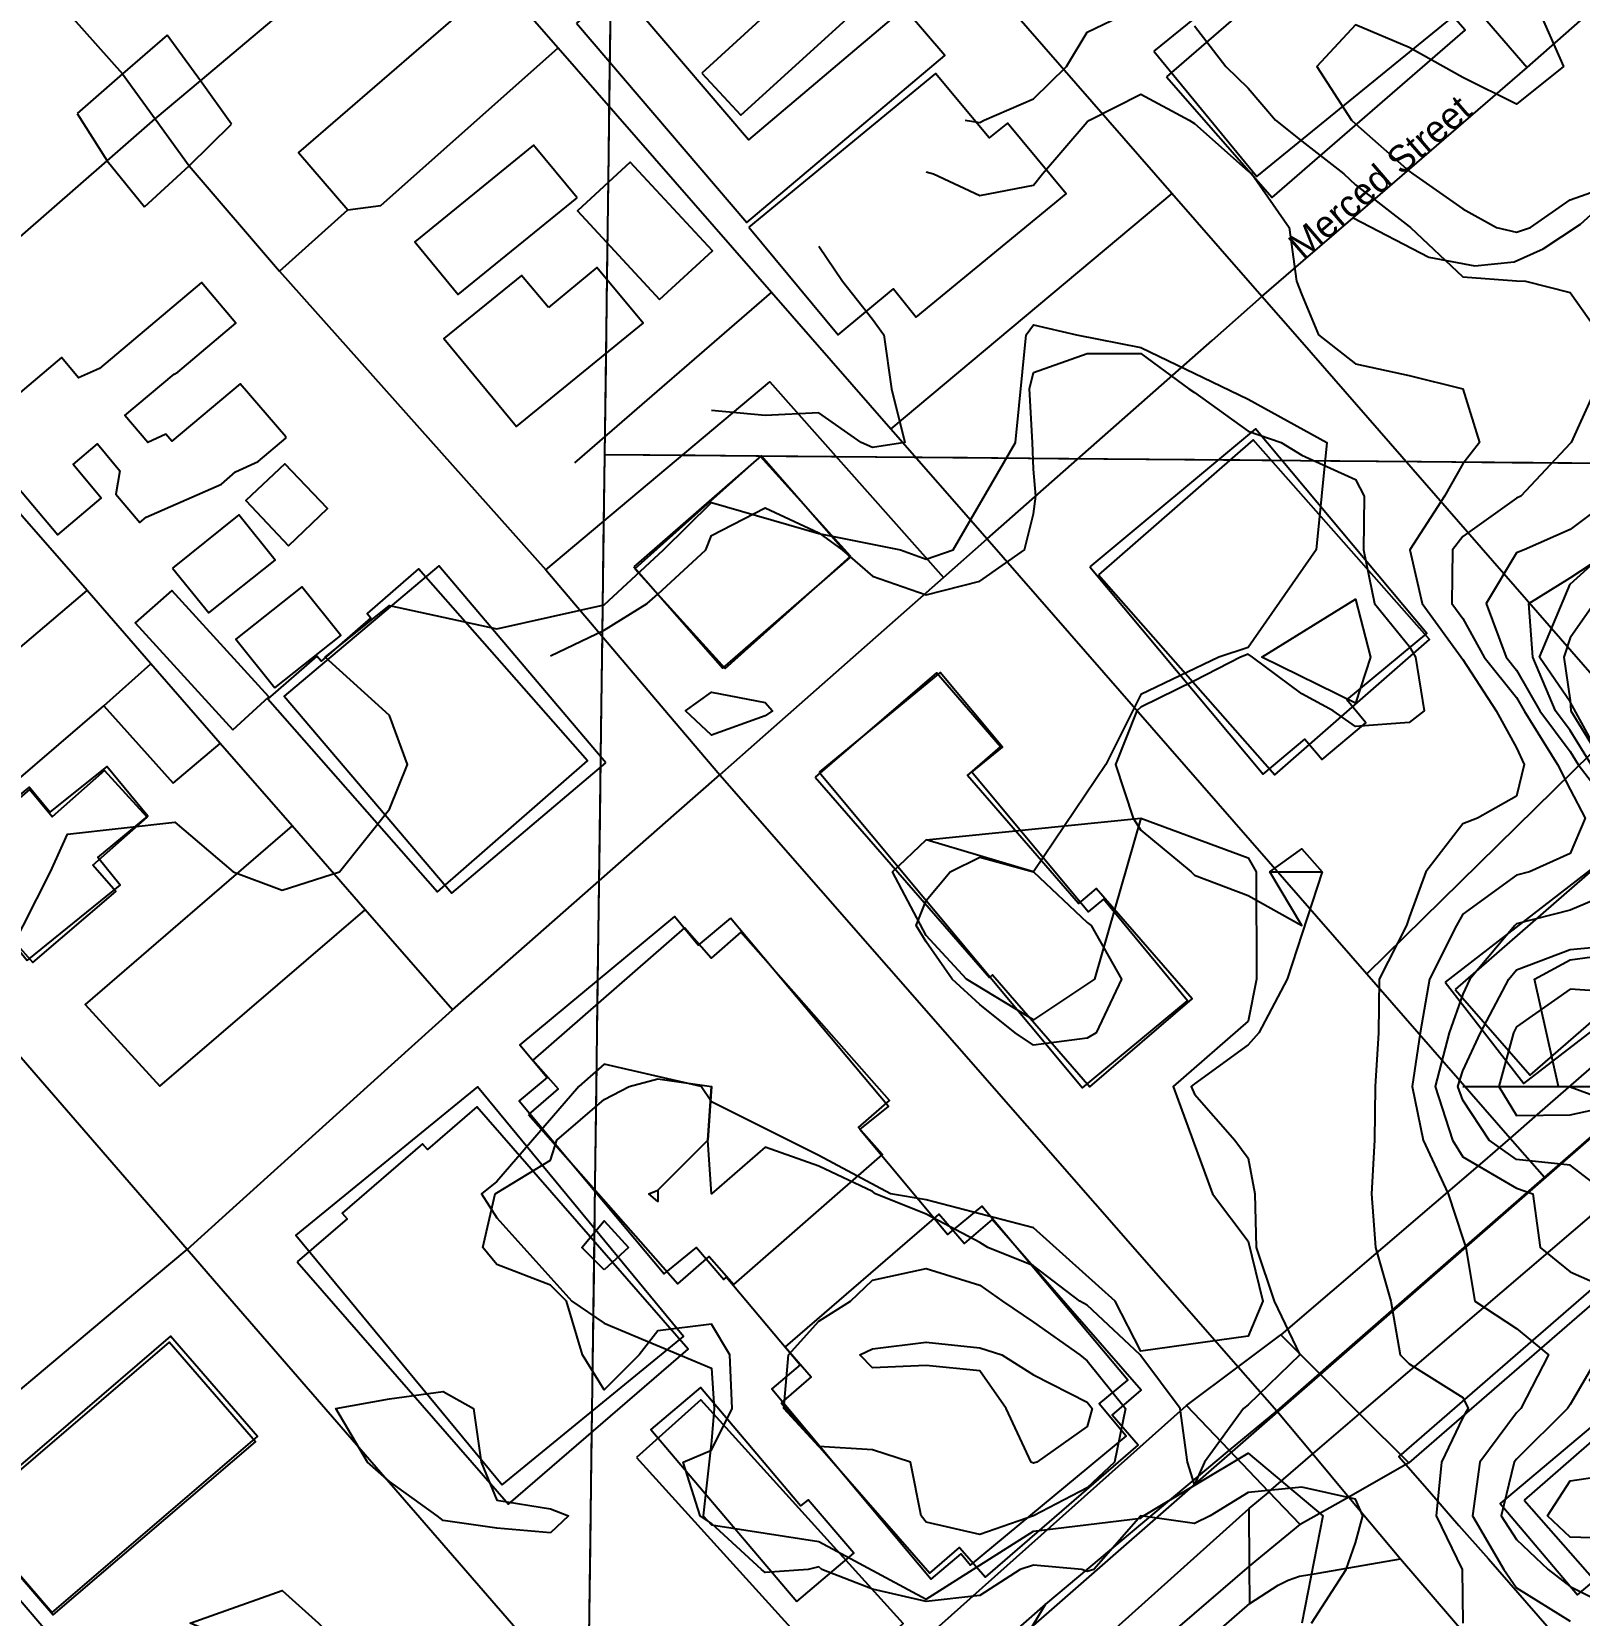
# Model space of a CAD drawing. Header units: metres. Extents: x 5999505 to 6749006, y 1851910 to 2460485.
# Drawn here: x 6329697 to 6330562, y 2152658 to 2153543 of the extents above; entities that cross this region are included whole.
import ezdxf

# ---------------------------------------------------------------- set-up
doc = ezdxf.new("R2010")
doc.units = ezdxf.units.M
for name, color, linetype in [('ADJOINING_PARCELS', 241, 'Continuous'), ('BUILDINGS', 9, 'Continuous'), ('CL_LOCAL', 4, 'Continuous'), ('CL_MAJOR', 2, 'Continuous'), ('CL_TRAIL', 6, 'Continuous'), ('CONTOUR_1FT', 251, 'Continuous'), ('CONTOUR_INDEX', 150, 'Continuous'), ('CONTOUR_MAJOR', 92, 'Continuous'), ('PLSS_QQ', 8, 'Continuous'), ('PLSS_QQ_3D', 7, 'Continuous'), ('PLSS_SECTION', 7, 'Continuous'), ('PLSS_SECTION_3D', 7, 'Continuous'), ('RAILROAD', 5, 'Continuous'), ('ROAD_LABELS', 3, 'Continuous')]:
    doc.layers.add(name, color=color, linetype=linetype)

msp = doc.modelspace()

# ---------------------------------------------------------------- linework, layer by layer
at = {"layer": 'ADJOINING_PARCELS'}
msp.add_lwpolyline([(6330574.1505, 2152844.8713), (6330460.9685, 2152746.5907), (6330478.2423, 2152726.9708), (6330494.643, 2152708.0862), (6330511.1918, 2152689.3825), (6330527.5941, 2152670.6799), (6330543.9949, 2152651.7954), (6330560.5437, 2152633.0917), (6330576.9461, 2152614.3892)], dxfattribs=at)
at = {"layer": 'BUILDINGS'}
for points in [[(6330324.1362, 2153531.9319), (6330381.578, 2153461.9215), (6330493.0846, 2153552.752), (6330435.9357, 2153622.7598), (6330324.1362, 2153531.9319)], [(6330331.1985, 2153517.7477), (6330390.2428, 2153450.1998), (6330498.1085, 2153543.6816), (6330439.0348, 2153611.2296), (6330331.1985, 2153517.7477)], [(6330071.4565, 2153519.8115), (6330093.2395, 2153496.3314), (6330172.9506, 2153568.8546), (6330151.1706, 2153592.6986), (6330071.4565, 2153519.8115)], [(6330001.3622, 2153547.6941), (6330096.5541, 2153436.2318), (6330207.2037, 2153529.6168), (6330184.5656, 2153556.0164), (6330097.5206, 2153482.4614), (6330024.9667, 2153567.5239), (6330001.3622, 2153547.6941)], [(6330097.7052, 2153433.6739), (6330147.6095, 2153373.555), (6330178.5869, 2153399.1494), (6330191.35, 2153383.3892), (6330275.1332, 2153452.2384), (6330242.3479, 2153491.8281), (6330232.0242, 2153483.5393), (6330202.1389, 2153519.4644), (6330097.7052, 2153433.6739)], [(6330001.7309, 2153450.119), (6329977.3589, 2153479.4457), (6329910.9849, 2153425.3811), (6329935.3568, 2153396.0544), (6330001.7309, 2153450.119)], [(6330047.853, 2153393.3078), (6330077.3775, 2153420.3704), (6330031.4884, 2153469.8982), (6330001.964, 2153442.8356), (6330047.853, 2153393.3078)], [(6329985.6955, 2153388.7224), (6329970.6065, 2153406.6863), (6329927.242, 2153371.3641), (6329967.8601, 2153322.2436), (6330038.6592, 2153379.9127), (6330012.8371, 2153411.0716), (6329985.6955, 2153388.7224)], [(6330288.3638, 2153243.8789), (6330385.2801, 2153128.0346), (6330408.5887, 2153147.5031), (6330418.165, 2153136.1381), (6330442.6545, 2153156.6891), (6330431.9182, 2153169.5199), (6330476.7623, 2153206.6511), (6330381.006, 2153321.0293), (6330288.3638, 2153243.8789)], [(6330293.2198, 2153239.3245), (6330391.6645, 2153127.6181), (6330478.14, 2153203.1447), (6330379.6955, 2153314.8872), (6330293.2198, 2153239.3245)], [(6330033.3781, 2153243.8287), (6330083.135, 2153187.1332), (6330154.3502, 2153249.0588), (6330104.5643, 2153305.7908), (6330033.3781, 2153243.8287)], [(6330034.0135, 2153242.6948), (6330084.5399, 2153186.9396), (6330154.5021, 2153249.7129), (6330104.2686, 2153305.4656), (6330034.0135, 2153242.6948)], [(6329840.4339, 2153255.5753), (6329862.2897, 2153276.5115), (6329838.4678, 2153301.4649), (6329816.6149, 2153280.8926), (6329840.4339, 2153255.5753)], [(6329775.573, 2153243.003), (6329795.879, 2153218.0786), (6329833.0429, 2153247.6265), (6329812.7399, 2153272.9149), (6329775.573, 2153243.003)], [(6329828.8285, 2153170.0041), (6329923.6415, 2153062.258), (6330007.5203, 2153135.4017), (6329913.1138, 2153242.7073), (6329884.4555, 2153217.6765), (6329886.5166, 2153215.3295), (6329858.7438, 2153191.0924), (6329856.2471, 2153193.9164), (6329828.8285, 2153170.0041)], [(6330017.8844, 2153134.3333), (6329924.4377, 2153244.3252), (6329837.983, 2153171.4942), (6329931.7227, 2153061.4997), (6330017.8844, 2153134.3333)], [(6329832.748, 2153176.2703), (6329869.6159, 2153205.4566), (6329847.8629, 2153232.5774), (6329810.995, 2153203.3911), (6329832.748, 2153176.2703)], [(6329809.406, 2153152.7978), (6329829.483, 2153171.2002), (6329775.178, 2153230.6277), (6329754.811, 2153212.5918), (6329809.406, 2153152.7978)], [(6330134.8803, 2153126.3438), (6330232.2087, 2153014.3184), (6330233.95, 2153015.8332), (6330288.4055, 2152953.165), (6330345.4801, 2153002.3192), (6330291.7791, 2153064.1072), (6330282.011, 2153055.7046), (6330219.8633, 2153127.2102), (6330238.4849, 2153143.2584), (6330202.5492, 2153184.6216), (6330134.8803, 2153126.3438)], [(6330137.0997, 2153128.9833), (6330284.2111, 2152952.6534), (6330342.9226, 2153001.3208), (6330295.9202, 2153058.1387), (6330287.3633, 2153050.9276), (6330222.3688, 2153129.01), (6330239.4796, 2153143.0682), (6330204.6609, 2153184.8591), (6330137.0997, 2153128.9833)], [(6329694.3575, 2153023.7713), (6329746.2769, 2153065.9401), (6329733.8039, 2153081.334), (6329761.831, 2153104.4038), (6329738.9119, 2153132.2624), (6329707.0548, 2153106.6757), (6329695.4488, 2153120.6062), (6329647.3655, 2153081.6825), (6329694.3575, 2153023.7713)], [(6329647.9556, 2153078.6194), (6329697.6018, 2153022.7616), (6329743.9032, 2153062.3553), (6329731.1607, 2153077.0597), (6329761.4462, 2153103.9337), (6329737.5156, 2153129.9438), (6329708.3813, 2153104.0798), (6329695.6733, 2153119.4029), (6329647.9556, 2153078.6194)], [(6330486.8822, 2153011.7881), (6330530.955, 2152954.9945), (6330630.0375, 2153031.3646), (6330585.6716, 2153088.1605), (6330486.8822, 2153011.7881)], [(6330492.4735, 2153007.5553), (6330534.4809, 2152959.7349), (6330619.9217, 2153034.1418), (6330577.9142, 2153081.9621), (6330492.4735, 2153007.5553)], [(6330087.4945, 2153047.4747), (6330069.4955, 2153032.3317), (6330056.1493, 2153048.4608), (6329969.7034, 2152976.7216), (6329985.0827, 2152958.3913), (6329969.4456, 2152945.4134), (6330050.4022, 2152848.6312), (6330068.3983, 2152863.4101), (6330083.7807, 2152845.4439), (6330085.2577, 2152846.888), (6330126.4628, 2152797.763), (6330110.5297, 2152784.4233), (6330199.6136, 2152678.1088), (6330216.4317, 2152692.1694), (6330221.6548, 2152685.9372), (6330308.69, 2152758.0363), (6330293.6004, 2152776.0001), (6330309.5334, 2152789.3398), (6330227.9927, 2152886.4901), (6330208.8158, 2152870.6285), (6330159.7774, 2152929.2839), (6330175.7074, 2152942.2595), (6330087.4945, 2153047.4747)], [(6329974.6564, 2152937.6885), (6330058.005, 2152843.1439), (6330075.566, 2152858.4726), (6330089.3558, 2152842.8131), (6330172.3509, 2152915.382), (6330159.0542, 2152930.4184), (6330176.3203, 2152945.5311), (6330093.2617, 2153039.7089), (6330076.6743, 2153025.1732), (6330061.7521, 2153042.0798), (6329977.0746, 2152968.0324), (6329991.1255, 2152952.0795), (6329974.6564, 2152937.6885)], [(6329959.766, 2152730.6891), (6330061.2487, 2152813.5908), (6329946.0684, 2152953.2514), (6329844.5858, 2152870.3501), (6329959.766, 2152730.6891)], [(6329845.3131, 2152855.4899), (6329963.4863, 2152719.8818), (6330063.8279, 2152806.5429), (6329945.7416, 2152942.0406), (6329918.0595, 2152918.1668), (6329915.3601, 2152921.2837), (6329870.5013, 2152882.5152), (6329873.143, 2152879.508), (6329845.3131, 2152855.4899)], [(6330774.7786, 2152851.416), (6330730.6663, 2152903.4766), (6330632.7049, 2152820.9077), (6330621.0953, 2152834.4737), (6330567.6879, 2152789.403), (6330581.0376, 2152773.6382), (6330517.5991, 2152720.2762), (6330560.8412, 2152669.3146), (6330639.6236, 2152735.6574), (6330665.746, 2152705.2248), (6330689.3507, 2152725.0551), (6330662.3583, 2152756.5871), (6330774.7786, 2152851.416)], [(6330531.0935, 2152722.1313), (6330574.611, 2152672.5875), (6330646.6243, 2152735.3451), (6330672.2587, 2152706.1543), (6330697.4044, 2152728.0837), (6330670.7537, 2152758.4114), (6330776.9429, 2152850.925), (6330734.4413, 2152899.2952), (6330531.0935, 2152722.1313)], [(6330115.7989, 2152776.6616), (6330198.9376, 2152681.4275), (6330215.5533, 2152695.8174), (6330230.0676, 2152679.169), (6330315.3585, 2152752.9573), (6330300.7862, 2152769.6789), (6330316.9293, 2152783.6359), (6330233.6754, 2152879.1255), (6330218.1224, 2152865.6734), (6330203.8405, 2152882.065), (6330118.0187, 2152807.8445), (6330132.5619, 2152791.1595), (6330115.7989, 2152776.6616)], [(6329659.8473, 2152715.5026), (6329708.3786, 2152659.3991), (6329823.0587, 2152757.7736), (6329774.5567, 2152813.8766), (6329659.8473, 2152715.5026)], [(6329660.7421, 2152713.8569), (6329708.9248, 2152658.1204), (6329821.9497, 2152754.7609), (6329773.767, 2152810.4972), (6329660.7421, 2152713.8569)], [(6330124.4964, 2152665.6201), (6330156.3656, 2152692.6635), (6330130.8238, 2152722.3637), (6330126.6948, 2152719.121), (6330070.6841, 2152785.1153), (6330042.947, 2152761.6788), (6330124.4964, 2152665.6201)], [(6330034.9659, 2152746.1257), (6330148.2169, 2152621.1171), (6330183.9381, 2152653.3351), (6330070.9797, 2152778.3047), (6330034.9659, 2152746.1257)]]:
    msp.add_lwpolyline(points, close=True, dxfattribs=at)
msp.add_lwpolyline([(6329663.3836, 2153318.5631), (6329711.5562, 2153261.7344), (6329735.7532, 2153282.2872), (6329720.0843, 2153300.9841), (6329733.6582, 2153312.5226), (6329746.1342, 2153297.4927), (6329743.9751, 2153284.4038), (6329757.3241, 2153268.6386), (6329760.8641, 2153271.522), (6329802.9189, 2153290.1074), (6329810.8869, 2153296.9591), (6329823.5338, 2153302.6801), (6329838.8777, 2153315.6604), (6329838.8837, 2153316.3885), (6329813.3428, 2153346.089), (6329775.279, 2153314), (6329771.7961, 2153318.0335), (6329761.7951, 2153313.383), (6329749.0262, 2153328.4152), (6329776.467, 2153351.4899), (6329778.527, 2153352.5651), (6329810.9848, 2153379.9673), (6329791.8329, 2153402.6978), (6329734.8853, 2153354.7452), (6329723.1204, 2153349.381), (6329713.5444, 2153360.7463), (6329663.3836, 2153318.5631)], dxfattribs=at)
at = {"layer": 'CL_LOCAL'}
for points in [[(6329903.831, 2154250.2149), (6329939.7649, 2154208.8513), (6330186.9105, 2153922.9844), (6330219.883, 2153884.8494), (6330306.2058, 2153785.2204), (6330342.023, 2153743.7855), (6330532.8366, 2153522.9718)], [(6329916.1396, 2153620.7739), (6329958.338, 2153571.4583), (6329991.2266, 2153533.7971), (6330110.3582, 2153397.4171), (6330177.1812, 2153320.8849), (6330230.9131, 2153259.3876), (6330443.0844, 2153016.444), (6330523.321, 2152924.5842), (6330542.4224, 2152902.7284)], [(6330435.5094, 2153438.942), (6330477.8154, 2153416.8591), (6330503.4742, 2153412.1338), (6330525.409, 2153414.2109), (6330541.7322, 2153421.6132), (6330562.62, 2153435.3493), (6330588.1266, 2153458.477), (6330606.0631, 2153476.7883), (6330624.7781, 2153500.6999), (6330637.0318, 2153522.8079), (6330641.3995, 2153548.0024), (6330639.277, 2153574.9977), (6330629.3827, 2153608.2826)], [(6329958.338, 2153571.4583), (6329939.1933, 2153555.9244), (6329846.1123, 2153475.3568), (6329873.6566, 2153443.4189), (6329891.9893, 2153445.7437), (6329991.2266, 2153533.7971)], [(6330334.208, 2153452.5536), (6330177.1812, 2153320.8849)], [(6329835.3986, 2153409.0742), (6329873.6566, 2153443.4189)], [(6330110.3582, 2153397.4171), (6330000.3054, 2153301.8796)], [(6329932.181, 2152996.1809), (6329883.356, 2153052.1773), (6329842.543, 2153099.0058), (6329802.3107, 2153145.1743), (6329763.4715, 2153189.693), (6329727.884, 2153230.5442), (6329688.9873, 2153275.1727), (6329613.6895, 2153361.4239)], [(6329984.1964, 2153242.2311), (6330109.5346, 2153347.1816), (6330206.5033, 2153237.8532)], [(6329574.3889, 2153101.2526), (6329693.0054, 2153200.9776), (6329727.884, 2153230.5442)], [(6329612.8675, 2153059.2123), (6329661.6216, 2153101.2978), (6329737.1406, 2153166.2087), (6329763.4715, 2153189.693)], [(6329737.1406, 2153166.2087), (6329776.019, 2153122.8911)], [(6330589.456, 2153160.0705), (6330443.0844, 2153016.444)], [(6329776.019, 2153122.8911), (6329802.3107, 2153145.1743)], [(6329842.543, 2153099.0058), (6329726.7978, 2152999.2201), (6329768.4993, 2152953.5492), (6329883.356, 2153052.1773)], [(6329790.2228, 2152549.4294), (6329684.9281, 2152672.5899), (6329630.4598, 2152733.621)], [(6330377.8064, 2152664.3743), (6330377.6272, 2152685.3465), (6330377.3353, 2152717.5695)], [(6330377.8064, 2152664.3743), (6330393.6264, 2152674.6568), (6330399.1585, 2152677.4876), (6330405.4764, 2152679.6565), (6330416.0105, 2152681.4267), (6330462.0223, 2152689.3859)], [(6330152.1817, 2152515.3572), (6330163.6985, 2152501.2092), (6330168.1659, 2152495.7113), (6330174.2045, 2152492.4214), (6330182.2793, 2152494.4302), (6330377.8064, 2152664.3743)]]:
    msp.add_lwpolyline(points, dxfattribs=at)
at = {"layer": 'CL_MAJOR'}
for points in [[(6329448.7837, 2153859.091), (6329472.9085, 2153831.8776), (6329712.3938, 2153558.8488), (6329747.6983, 2153519.2741), (6329765.9229, 2153494.2576)], [(6330696.66, 2153037.2254), (6330677.8492, 2153058.7874), (6330589.456, 2153160.0705), (6330405.6466, 2153370.6686), (6330384.4848, 2153394.9078), (6330361.2042, 2153421.6038), (6330334.208, 2153452.5536), (6330118.2109, 2153700.0806), (6330091.9409, 2153730.1873), (6330068.5323, 2153755.5011)], [(6330081.5028, 2153127.6568), (6330105.5881, 2153148.9026), (6330206.5033, 2153237.8532), (6330230.9131, 2153259.3876), (6330356.7102, 2153370.3791), (6330384.4848, 2153394.9078), (6330407.6216, 2153414.8874), (6330435.5094, 2153438.942), (6330532.8366, 2153522.9718), (6330629.3827, 2153608.2826), (6330657.6372, 2153634.2276), (6330682.2601, 2153656.8165)], [(6329765.9229, 2153494.2576), (6329791.1792, 2153515.3843), (6329916.1396, 2153620.7739)], [(6329162.9426, 2152968.1212), (6329188.4436, 2152990.3739), (6329280.6481, 2153070.8374), (6329295.1101, 2153083.4241), (6329315.0033, 2153100.8083), (6329345.049, 2153126.992), (6329436.1903, 2153206.5546), (6329462.0155, 2153229.0961), (6329489.4343, 2153253.008), (6329613.6895, 2153361.4239), (6329739.0652, 2153470.8141), (6329765.9229, 2153494.2576)], [(6329765.9229, 2153494.2576), (6329784.8979, 2153467.8515), (6329835.3986, 2153409.0742), (6329984.1964, 2153242.2311), (6330056.0514, 2153157.6112), (6330081.5028, 2153127.6568)], [(6329890.4378, 2152958.5518), (6329932.181, 2152996.1809), (6330057.2703, 2153106.3395), (6330081.5028, 2153127.6568)], [(6330081.5028, 2153127.6568), (6330099.9364, 2153106.6073), (6330367.2986, 2152801.2799), (6330371.2757, 2152796.7327), (6330392.7578, 2152772.1995)], [(6330696.66, 2153037.2254), (6330669.6848, 2153013.7092), (6330542.4224, 2152902.7284), (6330420.501, 2152796.4009), (6330416.6345, 2152793.0104), (6330392.7578, 2152772.1995)], [(6330412.8958, 2152748.1143), (6330439.1299, 2152770.5442), (6330692.3803, 2152987.0547), (6330718.8242, 2153010.102)], [(6329783.7467, 2152862.332), (6329758.5513, 2152891.338), (6329671.3846, 2152991.7765)], [(6329783.7467, 2152862.332), (6329807.482, 2152883.7261), (6329890.4378, 2152958.5518)], [(6329478.2341, 2152605.8486), (6329504.1708, 2152627.6247), (6329630.4598, 2152733.621), (6329758.6955, 2152841.2765), (6329783.7467, 2152862.332)], [(6330088.8757, 2152510.3078), (6330068.8192, 2152533.5916), (6329799.1307, 2152844.5841), (6329783.7467, 2152862.332)], [(6330392.7578, 2152772.1995), (6330366.2916, 2152750.0629), (6330263.4949, 2152664.0763), (6330112.1958, 2152531.0866), (6330088.8757, 2152510.3078)], [(6330392.7578, 2152772.1995), (6330412.8958, 2152748.1143)], [(6330152.1817, 2152515.3572), (6330377.3353, 2152717.5695), (6330388.1042, 2152726.51), (6330388.4582, 2152726.7984), (6330412.8958, 2152748.1143)], [(6330412.8958, 2152748.1143), (6330433.0917, 2152723.9559), (6330462.0223, 2152689.3859), (6330489.2758, 2152657.5604), (6330511.5083, 2152631.6012), (6330608.3182, 2152520.2732), (6330704.0498, 2152416.7091), (6330729.2463, 2152387.6676), (6330742.7723, 2152371.9378), (6330877.9646, 2152213.403), (6330942.1043, 2152137.8049), (6330987.3215, 2152084.4978), (6331004.6224, 2152064.5139), (6331009.0347, 2152059.4171), (6331027.2693, 2152038.9523)], [(6330263.4949, 2152664.0763), (6330240.9456, 2152626.5436), (6330150.2399, 2152542.8972), (6330147.0398, 2152535.0231), (6330147.9417, 2152527.1153), (6330152.1817, 2152515.3572)]]:
    msp.add_lwpolyline(points, dxfattribs=at)
at = {"layer": 'CL_TRAIL'}
for points in [[(6329772.5779, 2153540.9136), (6329747.6983, 2153519.2741), (6329722.3762, 2153497.2743)], [(6329808.5021, 2153491.1762), (6329791.1792, 2153515.3843), (6329772.5779, 2153540.9136)], [(6329722.3762, 2153497.2743), (6329739.0652, 2153470.8141), (6329759.95, 2153445.0476)], [(6329759.95, 2153445.0476), (6329784.8979, 2153467.8515), (6329808.5021, 2153491.1762)], [(6330650.8486, 2153035.7447), (6330538.3141, 2152937.6769)], [(6330716.0338, 2152959.3001), (6330466.7114, 2152742.9756)], [(6330538.3141, 2152937.6769), (6330523.321, 2152924.5842), (6330517.6544, 2152919.6429)], [(6330517.6544, 2152919.6429), (6330509.0658, 2152912.1407), (6330395.0692, 2152814.5588)], [(6330342.4113, 2152775.1619), (6330371.2757, 2152796.7327), (6330395.0692, 2152814.5588), (6330416.6345, 2152793.0104), (6330439.1299, 2152770.5442), (6330466.7114, 2152742.9756), (6330433.0917, 2152723.9559), (6330405.8311, 2152708.5611), (6330388.4582, 2152726.7984), (6330366.2916, 2152750.0629), (6330342.4113, 2152775.1619)], [(6330096.9596, 2152556.1511), (6330342.4113, 2152775.1619)], [(6330149.9668, 2152488.3247), (6330163.6985, 2152501.2092), (6330377.6272, 2152685.3465), (6330405.8311, 2152708.5611)]]:
    msp.add_lwpolyline(points, dxfattribs=at)
at = {"layer": 'CONTOUR_1FT'}
for points, elevation in [([(6330218.6946, 2153493.3947), (6330226.8765, 2153492.2258), (6330229.3089, 2153493.3947), (6330256.8765, 2153505.3947), (6330275.3102, 2153523.3947), (6330286.8765, 2153542.5947), (6330309.3765, 2153553.3947)], 292), ([(6330539.9199, 2153553.3947), (6330553.1265, 2153523.3947), (6330526.8765, 2153502.3947), (6330496.8765, 2153517.2182), (6330485.8238, 2153523.3947), (6330466.8765, 2153533.9829), (6330436.8765, 2153546.728), (6330415.1523, 2153523.3947), (6330434.5388, 2153493.3947), (6330436.8765, 2153491.4592), (6330466.8765, 2153464.9736), (6330468.8765, 2153463.3947), (6330496.8765, 2153443.8598), (6330515.6265, 2153433.3947), (6330526.8765, 2153430.9401), (6330534.5907, 2153433.3947), (6330556.8765, 2153448.9947), (6330586.8765, 2153459.5058)], 293), ([(6330346.8765, 2153546.0974), (6330364.3765, 2153523.3947), (6330376.8765, 2153511.3947), (6330392.1307, 2153493.3947), (6330406.8765, 2153481.7947), (6330430.2663, 2153463.3947), (6330436.8765, 2153457.3947), (6330466.8765, 2153433.9947), (6330467.5661, 2153433.3947), (6330496.8765, 2153405.9753), (6330526.8765, 2153403.6674), (6330531.8765, 2153403.3947), (6330556.8765, 2153397.1447), (6330573.6412, 2153373.3947)], 292), ([(6330196.8765, 2153464.6447), (6330200.8765, 2153463.3947), (6330226.8765, 2153451.3947), (6330256.8765, 2153457.1878), (6330261.808, 2153463.3947), (6330286.8765, 2153492.4423), (6330288.1531, 2153493.3947), (6330316.8765, 2153507.9108), (6330343.8765, 2153493.3947), (6330346.8765, 2153491.5428), (6330376.8765, 2153465.0163), (6330378.9454, 2153463.3947), (6330399.6542, 2153433.3947), (6330403.833, 2153403.3947), (6330406.8765, 2153395.8947), (6330416.1412, 2153373.3947), (6330436.8765, 2153357.1878), (6330466.8765, 2153350.7717), (6330496.8765, 2153343.3947), (6330496.8765, 2153343.3947), (6330506.1868, 2153313.3947), (6330496.8765, 2153301.3947), (6330486.6233, 2153283.3947), (6330467.1165, 2153253.3947), (6330474.1292, 2153223.3947), (6330495.8595, 2153193.3947), (6330496.8765, 2153191.9993), (6330515.3727, 2153163.3947), (6330526.8765, 2153142.719), (6330531.1622, 2153133.3947), (6330526.8765, 2153115.7024), (6330505.0583, 2153103.3947), (6330496.8765, 2153100.2368), (6330476.2008, 2153073.3947), (6330466.8765, 2153047.8391), (6330465.2765, 2153043.3947), (6330450.0225, 2153013.3947), (6330449.6946, 2152983.3947), (6330447.8254, 2152953.3947), (6330447.3765, 2152923.3947), (6330445.7, 2152893.3947), (6330447.9291, 2152863.3947), (6330456.5316, 2152833.3947), (6330461.7917, 2152803.3947), (6330466.8765, 2152798.3947), (6330496.8765, 2152779.5171), (6330499.8468, 2152773.3947), (6330496.8765, 2152768.4766), (6330484.9233, 2152743.3947), (6330481.8765, 2152713.3947), (6330496.3592, 2152683.3947), (6330496.8765, 2152653.3947)], 291), ([(6330136.8765, 2153423.0498), (6330150.1323, 2153403.3947), (6330166.8765, 2153382.2182), (6330173.1265, 2153373.3947), (6330177.4647, 2153343.3947), (6330184.8765, 2153313.3947), (6330166.8765, 2153310.5822), (6330160.4479, 2153313.3947), (6330136.8765, 2153329.8947), (6330106.8765, 2153328.3947), (6330076.8765, 2153331.1725)], 291), ([(6329986.8765, 2153194.0069), (6330016.8765, 2153208.3947), (6330040.8765, 2153223.3947), (6330046.8765, 2153228.5166), (6330073.7186, 2153253.3947), (6330076.8765, 2153261.3947), (6330106.8765, 2153276.8093), (6330136.8765, 2153262.8947), (6330149.831, 2153253.3947), (6330166.8765, 2153238.6888), (6330196.8765, 2153228.2595), (6330226.8765, 2153235.7476), (6330251.8765, 2153253.3947), (6330256.8765, 2153273.3947), (6330258.1808, 2153283.3947), (6330256.8765, 2153298.3947), (6330256.3501, 2153313.3947), (6330254.6813, 2153343.3947), (6330256.8765, 2153352.3947), (6330286.8765, 2153363.0498), (6330316.8765, 2153363.1315), (6330343.6622, 2153343.3947), (6330346.8765, 2153341.2518), (6330376.8765, 2153319.6211), (6330395.2098, 2153313.3947), (6330406.8765, 2153306.1533), (6330436.8765, 2153292.705), (6330441.6133, 2153283.3947), (6330441.273, 2153253.3947), (6330447.3416, 2153223.3947), (6330466.8765, 2153199.3947), (6330470.4358, 2153193.3947), (6330475.2765, 2153163.3947), (6330466.8765, 2153156.8322), (6330436.8765, 2153154.5058), (6330424.2449, 2153163.3947), (6330406.8765, 2153172.8232), (6330379.1841, 2153193.3947), (6330376.8765, 2153195.0163), (6330372.5907, 2153193.3947), (6330346.8765, 2153180.0613), (6330316.8765, 2153165.4401), (6330314.5688, 2153163.3947), (6330302.5907, 2153133.3947), (6330312.5907, 2153103.3947), (6330316.8765, 2153096.728), (6330344.8765, 2153073.3947), (6330346.8765, 2153071.5197), (6330376.8765, 2153060.0613), (6330406.8765, 2153043.3947), (6330388.8765, 2153073.3947), (6330418.1265, 2153073.3947), (6330398.6946, 2153013.3947), (6330382.8765, 2152983.3947), (6330376.8765, 2152976.728), (6330346.8765, 2152954.9736), (6330344.8765, 2152953.3947), (6330346.8765, 2152949.109), (6330369.3765, 2152923.3947), (6330376.8765, 2152913.3947), (6330380.5128, 2152893.3947), (6330381.2882, 2152863.3947), (6330391.4219, 2152833.3947), (6330405.7653, 2152803.3947), (6330376.8765, 2152775.5375), (6330374.1492, 2152773.3947), (6330352.432, 2152743.3947), (6330346.8765, 2152730.8947), (6330342.8224, 2152743.3947), (6330338.7683, 2152773.3947), (6330316.8765, 2152802.8492), (6330316.5316, 2152803.3947), (6330286.8765, 2152831.1366), (6330282.7588, 2152833.3947), (6330256.8765, 2152853.0962), (6330231.3209, 2152863.3947), (6330226.8765, 2152866.1854), (6330196.8765, 2152882.0613), (6330168.5431, 2152893.3947), (6330166.8765, 2152894.699), (6330136.8765, 2152908.9119), (6330106.8765, 2152919.3947), (6330076.8765, 2152893.3947), (6330074.7336, 2152923.3947), (6330046.8765, 2152895.5375), (6330046.8765, 2152889.109), (6330041.8765, 2152893.3947), (6330046.8765, 2152895.5375)], 290), ([(6330570.8765, 2153343.3947), (6330557.4219, 2153313.3947), (6330556.8765, 2153312.7947), (6330529.1406, 2153283.3947), (6330526.8765, 2153282.1826), (6330496.8765, 2153260.8174), (6330491.1165, 2153253.3947), (6330490.6127, 2153223.3947), (6330496.8765, 2153214.8872), (6330508.6797, 2153193.3947), (6330526.8765, 2153170.8566), (6330531.1497, 2153163.3947), (6330549.7957, 2153133.3947), (6330556.8765, 2153119.3206), (6330565.1457, 2153103.3947), (6330556.8765, 2153083.5485), (6330534.1178, 2153073.3947), (6330526.8765, 2153071.4856), (6330496.8765, 2153049.685), (6330493.2985, 2153043.3947), (6330478.2401, 2153013.3947), (6330472.9091, 2152983.3947), (6330468.536, 2152953.3947), (6330474.7025, 2152923.3947), (6330488.5431, 2152893.3947), (6330496.8765, 2152868.3947), (6330498.5431, 2152863.3947), (6330503.4765, 2152833.3947), (6330526.8765, 2152818.1999), (6330544.689, 2152803.3947), (6330529.2243, 2152773.3947), (6330526.8765, 2152771.0671), (6330506.2995, 2152743.3947), (6330502.1706, 2152713.3947), (6330519.7226, 2152683.3947), (6330526.8765, 2152673.286), (6330556.8765, 2152654.5635)], 292), ([(6330581.5539, 2153283.3947), (6330556.8765, 2153264.7361), (6330531.0431, 2153253.3947), (6330526.8765, 2153251.6705), (6330509.7931, 2153223.3947), (6330520.9748, 2153193.3947), (6330526.8765, 2153186.085), (6330539.8706, 2153163.3947), (6330556.8765, 2153140.632), (6330561.3262, 2153133.3947), (6330584.3765, 2153103.3947)], 293), ([(6330568.5032, 2153133.3947), (6330556.8765, 2153152.3052), (6330548.5916, 2153163.3947), (6330535.8938, 2153193.3947), (6330533.6265, 2153223.3947), (6330556.8765, 2153237.5931), (6330580.6696, 2153253.3947)], 294), ([(6330570.1323, 2153223.3947), (6330556.8765, 2153204.0726), (6330553.2348, 2153193.3947), (6330556.8765, 2153169.1639), (6330557.2641, 2153163.3947), (6330575.6803, 2153133.3947)], 295), ([(6330106.8765, 2153160.5375), (6330076.8765, 2153149.7583), (6330062.3603, 2153163.3947), (6330076.8765, 2153173.8598), (6330106.8765, 2153168.0101), (6330110.8765, 2153163.3947), (6330106.8765, 2153160.5375)], 290), ([(6330256.8765, 2152976.4179), (6330246.5316, 2152983.3947), (6330226.8765, 2152999.228), (6330211.4219, 2153013.3947), (6330196.8765, 2153034.2642), (6330191.3501, 2153043.3947), (6330196.8765, 2153057.3947), (6330210.2098, 2153073.3947), (6330226.8765, 2153081.5028), (6330256.8765, 2153073.3947), (6330256.8765, 2153073.3947), (6330286.8765, 2153044.9736), (6330289.0193, 2153043.3947), (6330305.9674, 2153013.3947), (6330291.8765, 2152983.3947), (6330286.8765, 2152980.3947), (6330256.8765, 2152976.4179)], 290), ([(6330388.8765, 2153073.3947), (6330406.8765, 2153086.2518), (6330418.1265, 2153073.3947)], 290), ([(6330586.8765, 2153064.5485), (6330556.8765, 2153051.9268), (6330526.8765, 2153044.2129), (6330525.8765, 2153043.3947), (6330500.7895, 2153013.3947), (6330496.8765, 2153005.087), (6330489.2134, 2152983.3947), (6330481.302, 2152953.3947), (6330491.0069, 2152923.3947), (6330496.8765, 2152914.0843), (6330526.8765, 2152896.6032), (6330535.9674, 2152893.3947), (6330540.0271, 2152863.3947), (6330556.8765, 2152849.8782), (6330586.8765, 2152836.5526)], 293), ([(6330577.6457, 2152893.3947), (6330556.8765, 2152909.4343), (6330526.8765, 2152912.646), (6330511.5329, 2152923.3947), (6330496.8765, 2152945.7203), (6330494.0679, 2152953.3947), (6330496.8765, 2152962.1947), (6330506.6311, 2152983.3947), (6330522.5286, 2153013.3947), (6330526.8765, 2153018.5229), (6330556.8765, 2153029.9531), (6330586.8765, 2153032.6804)], 294), ([(6330586.8765, 2153005.7947), (6330556.8765, 2153007.6985), (6330526.8765, 2152986.728), (6330525.036, 2152983.3947), (6330516.8765, 2152953.3947), (6330526.8765, 2152937.1447), (6330556.8765, 2152937.5911), (6330586.8765, 2152944.0197)], 295), ([(6330412.2611, 2152653.3947), (6330431.5193, 2152683.3947), (6330436.8765, 2152698.3947), (6330440.8238, 2152713.3947), (6330436.8765, 2152722.7697), (6330406.8765, 2152729.4412), (6330376.8765, 2152726.4716), (6330355.6265, 2152713.3947), (6330346.8765, 2152709.109), (6330316.8765, 2152713.3947), (6330290.6265, 2152683.3947), (6330286.8765, 2152682.3947), (6330283.8765, 2152683.3947), (6330256.8765, 2152685.8717), (6330249.3765, 2152683.3947), (6330226.8765, 2152668.9304), (6330196.8765, 2152665.5295), (6330166.8765, 2152672.5436), (6330138.5431, 2152683.3947), (6330136.8765, 2152684.8947), (6330130.8765, 2152683.3947), (6330106.8765, 2152681.7508), (6330104.8426, 2152683.3947), (6330076.8765, 2152709.1759), (6330070.5974, 2152713.3947), (6330061.087, 2152743.3947), (6330076.8765, 2152750.0613), (6330088.4149, 2152773.3947), (6330087.0235, 2152803.3947), (6330076.8765, 2152820.6447), (6330046.8765, 2152816.8947), (6330036.4918, 2152803.3947), (6330016.8765, 2152783.7793), (6330004.7336, 2152803.3947), (6329995.8765, 2152833.3947), (6329986.8765, 2152842.3947), (6329956.8765, 2152853.921), (6329949.0504, 2152863.3947), (6329956.0193, 2152893.3947), (6329956.8765, 2152893.9947), (6329986.8765, 2152912.1447), (6329990.4765, 2152923.3947), (6330016.8765, 2152946.1533), (6330030.8765, 2152953.3947), (6330046.8765, 2152957.6052), (6330076.8765, 2152953.3947), (6330076.8765, 2152953.3947), (6330074.7336, 2152923.3947), (6330076.8765, 2152953.3947)], 290), ([(6330016.8765, 2152850.8947), (6330004.3765, 2152863.3947), (6330016.8765, 2152878.3947), (6330030.5128, 2152863.3947), (6330016.8765, 2152850.8947)], 290), ([(6330256.8765, 2152713.3947), (6330226.8765, 2152702.9482), (6330196.8765, 2152709.9984), (6330194.0193, 2152713.3947), (6330188.1668, 2152743.3947), (6330166.8765, 2152750.416), (6330136.8765, 2152752.1878), (6330117.3526, 2152773.3947), (6330119.9717, 2152803.3947), (6330136.8765, 2152822.2442), (6330154.6229, 2152833.3947), (6330166.8765, 2152845.1514), (6330196.8765, 2152851.609), (6330226.8765, 2152842.3728), (6330239.5569, 2152833.3947), (6330256.8765, 2152821.6464), (6330282.718, 2152803.3947), (6330286.8765, 2152800.1389), (6330308.305, 2152773.3947), (6330302.0938, 2152743.3947), (6330286.8765, 2152729.0111), (6330256.8765, 2152713.3947), (6330256.8765, 2152713.3947)], 291), ([(6330258.7515, 2152743.3947), (6330256.8765, 2152742.8064), (6330255.4811, 2152743.3947), (6330241.5276, 2152773.3947), (6330226.8765, 2152794.3947), (6330196.8765, 2152797.3947), (6330166.8765, 2152796.0974), (6330159.7712, 2152803.3947), (6330166.8765, 2152806.7697), (6330196.8765, 2152810.5375), (6330226.8765, 2152807.3653), (6330239.1492, 2152803.3947), (6330256.8765, 2152792.2518), (6330286.8765, 2152776.883), (6330289.6715, 2152773.3947), (6330286.8765, 2152763.3947), (6330258.7515, 2152743.3947)], 292), ([(6330573.0808, 2152803.3947), (6330556.8765, 2152775.6447), (6330555.3112, 2152773.3947), (6330526.8765, 2152745.205), (6330525.5303, 2152743.3947), (6330518.2134, 2152713.3947), (6330526.8765, 2152700.2239), (6330544.5688, 2152683.3947), (6330556.8765, 2152674.044), (6330586.8765, 2152658.8164)], 293), ([(6329986.8765, 2152703.921), (6329956.8765, 2152706.5765), (6329926.8765, 2152710.786), (6329923.5431, 2152713.3947), (6329896.8765, 2152732.5947), (6329884.6037, 2152743.3947), (6329866.8765, 2152773.3947), (6329896.8765, 2152778.8492), (6329926.8765, 2152782.8684), (6329943.7515, 2152773.3947), (6329948.096, 2152743.3947), (6329956.8765, 2152722.2182), (6329986.8765, 2152717.3077), (6329996.8765, 2152713.3947), (6329986.8765, 2152703.921)], 289), ([(6330586.8765, 2152700.5375), (6330556.8765, 2152701.5342), (6330544.1265, 2152713.3947), (6330556.8765, 2152733.0101), (6330586.8765, 2152737.3947), (6330606.8765, 2152713.3947), (6330586.8765, 2152700.5375)], 294)]:
    msp.add_lwpolyline(points, dxfattribs=dict(at, elevation=elevation))
at = {"layer": 'CONTOUR_INDEX', "elevation": 290}
for points in [[(6329676.8765, 2153013.3947), (6329707.331, 2153073.3947), (6329716.8765, 2153094.3947), (6329776.8765, 2153101.1996), (6329809.4479, 2153073.3947), (6329836.8765, 2153063.1819), (6329868.8765, 2153073.3947), (6329896.8765, 2153108.3947), (6329906.8765, 2153133.3947), (6329896.8765, 2153160.6674), (6329860.8765, 2153193.3947), (6329896.8765, 2153222.1947), (6329956.8765, 2153209.109), (6330016.8765, 2153222.5375), (6330050.1072, 2153253.3947), (6330076.8765, 2153279.7583), (6330136.8765, 2153262.4513), (6330182.5907, 2153253.3947), (6330196.8765, 2153248.0375), (6330211.8765, 2153253.3947), (6330246.7774, 2153313.3947), (6330252.8087, 2153373.3947), (6330256.8765, 2153379.109), (6330280.8765, 2153373.3947), (6330316.8765, 2153366.4716), (6330376.8765, 2153337.541), (6330420.8765, 2153313.3947), (6330414.8356, 2153253.3947), (6330376.8765, 2153198.6888), (6330360.5128, 2153193.3947), (6330316.8765, 2153172.5251), (6330297.3112, 2153133.3947), (6330256.8765, 2153073.3947), (6330196.8765, 2153091.2325), (6330316.8765, 2153103.3947), (6330290.9674, 2153013.3947), (6330256.8765, 2152990.6674), (6330219.3765, 2153013.3947), (6330196.8765, 2153037.719), (6330178.0193, 2153073.3947), (6330196.8765, 2153091.2325)], [(6330436.8765, 2153167.6804), (6330384.3765, 2153193.3947), (6330436.8765, 2153225.7024), (6330445.1659, 2153193.3947), (6330436.8765, 2153167.6804)], [(6330316.8765, 2153103.3947), (6330376.8765, 2153081.2208), (6330381.2667, 2153073.3947), (6330381.4918, 2153013.3947), (6330376.8765, 2152989.9164), (6330334.8765, 2152953.3947), (6330356.8765, 2152893.3947), (6330376.8765, 2152866.9947), (6330385.1117, 2152833.3947), (6330376.8765, 2152813.8598), (6330316.8765, 2152805.5375), (6330302.432, 2152833.3947), (6330256.8765, 2152874.3947), (6330196.8765, 2152890.107), (6330176.8765, 2152893.3947), (6330136.8765, 2152914.8872), (6330076.8765, 2152944.8232), (6330071.1622, 2152953.3947), (6330016.8765, 2152965.786), (6330002.6265, 2152953.3947), (6329956.8765, 2152900.3512), (6329948.305, 2152893.3947), (6329956.8765, 2152880.0613), (6329998.8765, 2152833.3947), (6330016.8765, 2152821.1913), (6330076.8765, 2152795.8947), (6330078.3519, 2152773.3947), (6330076.8765, 2152755.3947), (6330072.2098, 2152713.3947), (6330076.8765, 2152708.3947), (6330136.8765, 2152699.1574), (6330196.8765, 2152666.9431), (6330256.8765, 2152704.8232), (6330316.8765, 2152712.1947), (6330318.305, 2152713.3947), (6330376.8765, 2152748.5375), (6330418.5714, 2152713.3947), (6330406.8765, 2152653.3947)], [(6329896.8765, 2152577.031), (6329875.2765, 2152593.3947), (6329836.8765, 2152631.7947), (6329785.4479, 2152653.3947), (6329836.8765, 2152671.6998), (6329857.2538, 2152653.3947), (6329896.8765, 2152613.772), (6329915.8238, 2152593.3947), (6329896.8765, 2152577.031)]]:
    msp.add_lwpolyline(points, dxfattribs=at)
at = {"layer": 'CONTOUR_MAJOR', "elevation": 295}
for points in [[(6330575.9632, 2153133.3947), (6330556.8765, 2153168.4226), (6330539.6178, 2153193.3947), (6330556.8765, 2153234.2166), (6330577.982, 2153253.3947)], [(6330616.8765, 2152931.0137), (6330556.8765, 2152952.9259), (6330550.2098, 2152953.3947), (6330536.8765, 2153013.3947), (6330556.8765, 2153024.2035), (6330616.8765, 2153032.2988)]]:
    msp.add_lwpolyline(points, dxfattribs=at)
at = {"layer": 'IMG_ALIGN_NEAR'}
msp.add_line((6330496.8765, 2152953.3947, 275.3327), (6330976.8765, 2152953.3947, 275.3327), dxfattribs=at)
at = {"layer": 'PLSS_QQ'}
msp.add_lwpolyline([(6331319.2925, 2151974.0345), (6331319.2938, 2151974.1309), (6331336.2617, 2153294.9762), (6330017.0535, 2153306.4495), (6329999.5734, 2151985.2901), (6331319.2925, 2151974.0345)], dxfattribs=at)
at = {"layer": 'PLSS_QQ_3D'}
for p, q in [((6330017.0535, 2153306.4495, 290.5361), (6330016.3812, 2153255.6357, 290.3697)), ((6330067.7923, 2153306.0082, 290.3261), (6330017.0535, 2153306.4495, 290.5361)), ((6330017.0535, 2153306.4495, 290.5361), (6330017.0535, 2153306.4495, 290.5361)), ((6330118.531, 2153305.567, 290.6156), (6330067.7923, 2153306.0082, 290.3261)), ((6330169.2698, 2153305.1257, 290.7416), (6330118.531, 2153305.567, 290.6156)), ((6330220.0086, 2153304.6844, 290.3813), (6330169.2698, 2153305.1257, 290.7416)), ((6330270.7474, 2153304.2431, 289.7692), (6330220.0086, 2153304.6844, 290.3813)), ((6330321.4861, 2153303.8018, 289.5665), (6330270.7474, 2153304.2431, 289.7692)), ((6330372.2249, 2153303.3606, 289.6644), (6330321.4861, 2153303.8018, 289.5665)), ((6330422.9637, 2153302.9193, 290.0245), (6330372.2249, 2153303.3606, 289.6644)), ((6330473.7025, 2153302.478, 291.021), (6330422.9637, 2153302.9193, 290.0245)), ((6330524.4412, 2153302.0367, 292.1522), (6330473.7025, 2153302.478, 291.021)), ((6330575.18, 2153301.5954, 293.2721), (6330524.4412, 2153302.0367, 292.1522)), ((6330016.3812, 2153255.6357, 290.3697), (6330015.7089, 2153204.8219, 289.7962)), ((6330015.7089, 2153204.8219, 289.7962), (6330015.0365, 2153154.0081, 289.5562)), ((6330015.0365, 2153154.0081, 289.5562), (6330014.3642, 2153103.1942, 289.4775)), ((6330014.3642, 2153103.1942, 289.4775), (6330013.6919, 2153052.3804, 289.3858)), ((6330013.6919, 2153052.3804, 289.3858), (6330013.0196, 2153001.5666, 289.4304)), ((6330013.0196, 2153001.5666, 289.4304), (6330012.3473, 2152950.7527, 290.1242)), ((6330012.3473, 2152950.7527, 290.1242), (6330011.675, 2152899.9389, 290.0193)), ((6330011.675, 2152899.9389, 290.0193), (6330011.0027, 2152849.1251, 290.0617)), ((6330011.0027, 2152849.1251, 290.0617), (6330010.3304, 2152798.3113, 289.7588)), ((6330010.3304, 2152798.3113, 289.7588), (6330009.658, 2152747.4974, 289.3652)), ((6330009.658, 2152747.4974, 289.3652), (6330008.9857, 2152696.6836, 289.1807)), ((6330008.9857, 2152696.6836, 289.1807), (6330008.3134, 2152645.8698, 289.2895))]:
    msp.add_line(p, q, dxfattribs=at)
at = {"layer": 'PLSS_SECTION'}
msp.add_lwpolyline([(6335278.4375, 2151940.6487), (6335293.1053, 2153260.7211), (6335307.7662, 2154580.7849), (6335327.4353, 2155906.4419), (6335347.0034, 2157225.497), (6334025.9094, 2157232.3889), (6332704.8236, 2157239.3527), (6331383.7289, 2157246.3684), (6330062.6349, 2157253.4565), (6330048.6868, 2155948.1216), (6330034.5253, 2154627.6003), (6330017.0535, 2153306.4495), (6329999.5734, 2151985.2901), (6331319.2925, 2151974.0345), (6332639.0048, 2151962.8406), (6333958.7248, 2151951.7188), (6335278.4375, 2151940.6487)], dxfattribs=at)
msp.add_lwpolyline([(6335278.4375, 2151940.6487), (6335293.1053, 2153260.7211), (6335307.7662, 2154580.7849), (6335327.4353, 2155906.4419), (6335347.0034, 2157225.497), (6334025.9094, 2157232.3889), (6332704.8236, 2157239.3527), (6331383.7289, 2157246.3684), (6330062.6349, 2157253.4565), (6330048.6868, 2155948.1216), (6330034.5253, 2154627.6003), (6330017.0535, 2153306.4495), (6329999.5734, 2151985.2901), (6331319.2925, 2151974.0345), (6332639.0048, 2151962.8406), (6333958.7248, 2151951.7188), (6335278.4375, 2151940.6487)], dxfattribs=at)
at = {"layer": 'PLSS_SECTION_3D'}
for p, q in [((6330020.4134, 2153560.517, 291.387), (6330019.7415, 2153509.7035, 291.497)), ((6330019.7415, 2153509.7035, 291.497), (6330019.0695, 2153458.89, 291.4944)), ((6330019.0695, 2153458.89, 291.4944), (6330018.3975, 2153408.0765, 291.1536)), ((6330018.3975, 2153408.0765, 291.1536), (6330017.7255, 2153357.263, 290.6751)), ((6330017.7255, 2153357.263, 290.6751), (6330017.0535, 2153306.4495, 290.5361)), ((6330017.0535, 2153306.4495, 290.5361), (6330016.3812, 2153255.6357, 290.3697)), ((6330017.0535, 2153306.4495, 290.5361), (6330017.0535, 2153306.4495, 290.5361)), ((6330016.3812, 2153255.6357, 290.3697), (6330015.7089, 2153204.8219, 289.7962)), ((6330015.7089, 2153204.8219, 289.7962), (6330015.0365, 2153154.0081, 289.5562)), ((6330015.0365, 2153154.0081, 289.5562), (6330014.3642, 2153103.1942, 289.4775)), ((6330014.3642, 2153103.1942, 289.4775), (6330013.6919, 2153052.3804, 289.3858)), ((6330013.6919, 2153052.3804, 289.3858), (6330013.0196, 2153001.5666, 289.4304)), ((6330013.0196, 2153001.5666, 289.4304), (6330012.3473, 2152950.7527, 290.1242)), ((6330012.3473, 2152950.7527, 290.1242), (6330011.675, 2152899.9389, 290.0193)), ((6330011.675, 2152899.9389, 290.0193), (6330011.0027, 2152849.1251, 290.0617)), ((6330011.0027, 2152849.1251, 290.0617), (6330010.3304, 2152798.3113, 289.7588)), ((6330010.3304, 2152798.3113, 289.7588), (6330009.658, 2152747.4974, 289.3652)), ((6330009.658, 2152747.4974, 289.3652), (6330008.9857, 2152696.6836, 289.1807)), ((6330008.9857, 2152696.6836, 289.1807), (6330008.3134, 2152645.8698, 289.2895))]:
    msp.add_line(p, q, dxfattribs=at)
at = {"layer": 'RAILROAD'}
msp.add_lwpolyline([(6323509.3892, 2146772.5044), (6329637.7352, 2152116.2727), (6330082.7849, 2152500.1274), (6332506.4612, 2154618.5677), (6332554.9836, 2154640.2719), (6332606.8115, 2154643.3087), (6332642.4291, 2154656.2711), (6332656.4005, 2154677.2737), (6332678.1586, 2155421.0469), (6332702.3518, 2157223.8221)], dxfattribs=at)

# ---------------------------------------------------------------- texts
at = {"layer": 'ROAD_LABELS'}
msp.add_text('Merced Street', height=15, rotation=40.7942, dxfattribs=at).set_placement((6330407.6216, 2153414.8874))

doc.saveas('drawing.dxf')
